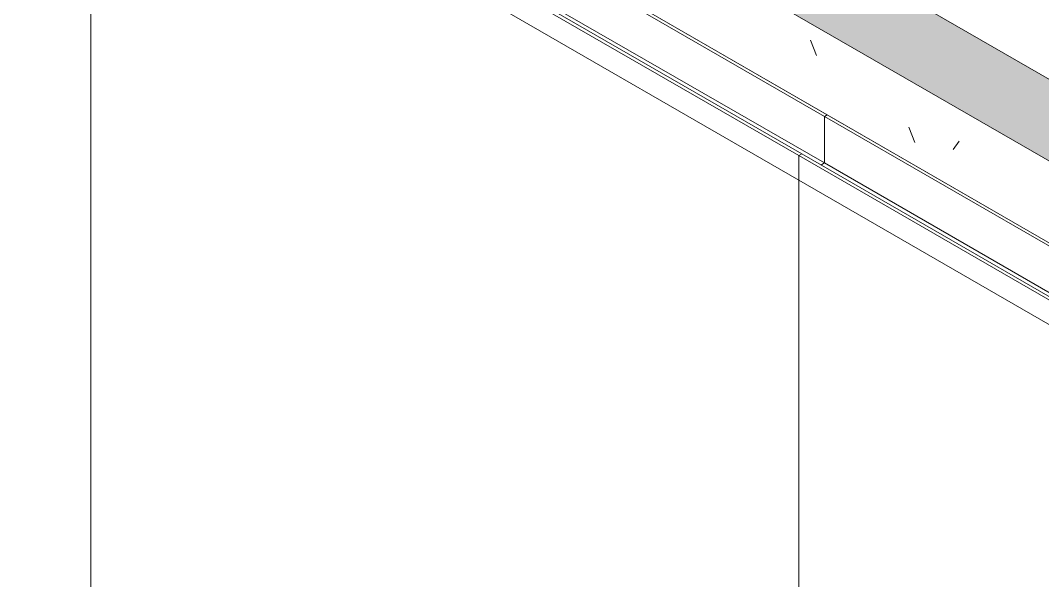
# Model space of a CAD drawing. Header units: millimetres. Extents: x -8593 to 4290, y -4897 to 11072.
# Drawn here: x -6424 to -5913, y 9420 to 9700 of the extents above; entities that cross this region are included whole.
import ezdxf

# ---------------------------------------------------------------- set-up
doc = ezdxf.new("R2010")
doc.units = ezdxf.units.MM
doc.layers.add('I-FURN', color=30, linetype='Continuous', lineweight=9)

msp = doc.modelspace()

# ---------------------------------------------------------------- hatches: boundary and pattern name
at = {"layer": 'I-FURN'}
h = msp.add_hatch(dxfattribs=at)
h.set_pattern_fill('FP_1', color=256, style=0, pattern_type=2)
h.set_pattern_definition([(0, (-6795.318, 7822.987), (203.2, 29.329), [8.382, -144.018, 8.382, -144.018, -812.8]), (0, (-6795.318, 7822.987), (203.2, 29.329), [-304.8, 8.382, -296.418, 8.382, -144.018, -355.6]), (0, (-6795.318, 7822.987), (203.2, 29.329), [-762, 8.382, -93.218, 8.382, -245.618]), (135, (-6719.12, 7837.65), (-145.594, 86.93524), [5.927, -101.836, 5.927, -676.572]), (135, (-6719.12, 7837.65), (-145.594, 86.93524), [-113.69, -101.836, 5.927, -209.599, -359.21]), (135, (-6719.12, 7837.65), (-145.594, 86.93524), [-431.052, 5.927, -101.836, 5.927, -245.52]), (135, (-6719.12, 7837.65), (-145.594, 86.93524), [-544.742, -65.915, 5.927, -173.678]), (225, (-6693.72, 7896.31), (-57.60587, -116.2646), [5.927, -101.836, 5.927, -676.572]), (225, (-6693.72, 7896.31), (-57.60587, -116.2646), [-113.69, -101.836, 5.927, -209.599, -359.21]), (225, (-6693.72, 7896.31), (-57.60587, -116.2646), [-431.052, 5.927, -101.836, 5.927, -245.52]), (225, (-6693.72, 7896.31), (-57.60587, -116.2646), [-544.742, -65.915, 5.927, -173.678])])
h.paths.add_polyline_path([(-7223.12, 8019.74), (-7223.12, 8142.21), (-6608.36, 8497.15), (-6933.62, 8684.94), (-6324.67, 9036.52), (-5999.4, 8848.73), (-4861.38, 9505.76), (-5793.81, 10044.1), (-5793.79, 10035.12), (-5779.2, 10026.63), (-5776.94, 10022.81), (-5776.16, 10017.58), (-5776.94, 10011.46), (-5779.2, 10005.03), (-5783.69, 9997.81), (-5787.16, 9993.77), (-5792.07, 9990.03), (-5797.43, 9988.09), (-5801.43, 9988.14), (-5818.56, 9998.18), (-5821.26, 9999.59), (-5825.49, 10002.03), (-5825.71, 9991.34), (-5827.75, 9987.72), (-5831.88, 9984.43), (-5838.38, 9981.9), (-5844.98, 9980.79), (-5851.31, 9980.79), (-5858.19, 9982.12), (-5864.48, 9985.05), (-5868.06, 9988.12), (-5870.02, 9991.59), (-5870.02, 10088.1), (-5958.95, 10139.45), (-5991.59, 10120.3), (-5992.31, 10113.98), (-5998.62, 10110.34), (-6007.84, 10110.51), (-6008.81, 10111.04), (-6011.67, 10110.97), (-6013.32, 10111.51), (-6016.62, 10113.47), (-6018.95, 10115.73), (-6021.56, 10119.25), (-6022.88, 10121.85), (-6023.88, 10124.61), (-6024.48, 10128.61), (-6024.36, 10130.43), (-6024.03, 10131.68), (-6023.82, 10132.71), (-6022.28, 10135.02), (-6021.31, 10135.47), (-6020.49, 10135.88), (-6020.7, 10136.13), (-5986.95, 10155.61), (-6728.14, 10583.54), (-8135.29, 9771.13), (-7718.09, 9530.26), (-6728.14, 10101.81), (-5667.48, 9489.43), (-7718.09, 8305.51), (-7287.37, 8056.84)])
h.paths.add_polyline_path([(-5847.79, 9646.32), (-5860.83, 9647.33), (-5872.79, 9650.19), (-5883.15, 9654.77), (-6442.01, 9977.48), (-6449.71, 9983.27), (-6454.71, 9990.23), (-6456.41, 9997.7), (-6454.71, 10005.17), (-6449.71, 10012.14), (-6441.76, 10018.12), (-6236.7, 10136.51), (-6226.35, 10141.09), (-6214.29, 10143.98), (-6201.35, 10144.96), (-6188.41, 10143.98), (-6176.35, 10141.09), (-6165.99, 10136.51), (-5607.38, 9813.99), (-5599.43, 9808.01), (-5594.44, 9801.05), (-5592.73, 9793.58), (-5594.44, 9786.11), (-5599.43, 9779.15), (-5607.38, 9773.17), (-5812.44, 9654.77), (-5822.79, 9650.19), (-5834.85, 9647.3), (-5839.7, 9646.93)])
h.paths.add_polyline_path([(-5803.77, 10040.81), (-5803.79, 10049.87), (-5825.36, 10062.32), (-5825.57, 10054.02), (-5826.82, 10053.17), (-5826.66, 10052.57), (-5826.19, 10052.28), (-5824.65, 10052.95), (-5813.75, 10046.57), (-5803.79, 10040.83)])
h.paths.add_polyline_path([(-6014.97, 10133.82), (-6014.52, 10134.84), (-6014.92, 10134.17)])
h.paths.add_polyline_path([(-6014.29, 10135.06), (-6014.55, 10135.16), (-6014.32, 10135.07)])
h.paths.add_polyline_path([(-6002.83, 10141.71), (-6002.69, 10141.78), (-6002.83, 10141.71)])
h = msp.add_hatch(dxfattribs=at)
h.set_pattern_fill('FP_3', color=256, style=0, pattern_type=2)
h.set_pattern_definition([(330, (-4788.215, 10095.467), (143.684, -41.478), [6.844, -117.59, 6.844, -781.239]), (330, (-4788.215, 10095.467), (143.684, -41.478), [-131.278, -117.59, 6.844, -242.024, -414.78]), (330, (-4788.215, 10095.467), (143.684, -41.478), [-497.736, 6.844, -117.59, 6.844, -283.502]), (330, (-4788.215, 10095.467), (143.684, -41.478), [-629.014, -76.112, 6.844, -200.546]), (111.206, (-4734.333, 10085.098), (-102.95035, 182.3835), [8.193, -140.765, -943.402]), (111.206, (-4734.333, 10085.098), (-102.95035, 182.3835), [-148.958, 8.193, -140.765, -794.444]), (111.206, (-4734.333, 10085.098), (-102.95035, 182.3835), [-297.916, 8.193, -289.724, -496.527]), (111.206, (-4734.333, 10085.098), (-102.95035, 182.3835), [-595.833, 8.193, -140.765, -347.569]), (111.206, (-4734.333, 10085.098), (-102.95035, 182.3835), [-744.791, 8.193, -91.113, -248.264]), (111.206, (-4734.333, 10085.098), (-102.95035, 182.3835), [-844.096, 8.193, -240.071]), (234.896, (-4716.373, 10157.684), (-40.7338, -140.906), [5.153, -88.544, -593.415]), (234.896, (-4716.373, 10157.684), (-40.7338, -140.906), [-93.697, 5.153, -88.544, -499.718]), (234.896, (-4716.373, 10157.684), (-40.7338, -140.906), [-187.394, 5.153, -182.241, -312.324]), (234.896, (-4716.373, 10157.684), (-40.7338, -140.906), [-374.788, 5.153, -88.544, -218.626]), (234.896, (-4716.373, 10157.684), (-40.7338, -140.906), [-468.485, 5.153, -57.311, -156.162]), (234.896, (-4716.373, 10157.684), (-40.7338, -140.906), [-530.95, 5.153, -151.008])])
h.paths.add_polyline_path([(-5702.84, 9469.02), (-5667.48, 9489.43), (-6728.14, 10101.81), (-6728.14, 10060.98), (-5738.19, 9489.43)])

# ---------------------------------------------------------------- linework, layer by layer
for p, q in [((-6728.14, 10101.81), (-5667.48, 9489.43)), ((-5702.84, 9469.02), (-6728.14, 10060.98)), ((-5883.15, 9654.77), (-6441.76, 9977.29)), ((-6376, 9856.04), (-6022.45, 9651.92)), ((-6374.59, 9856.86), (-6021.04, 9652.73)), ((-6033.76, 9633.14), (-6387.32, 9837.26)), ((-6388.73, 9836.44), (-6035.18, 9632.32)), ((-6376, 9832.77), (-6022.45, 9628.65)), ((-6388.73, 9195.5), (-6388.73, 9824.2)), ((-6388.73, 9824.2), (-6035.18, 9620.07)), ((-6035.18, 9620.07), (-6388.73, 9824.2)), ((-6388.73, 9824.2), (-6388.73, 9195.5)), ((-6021.04, 9652.73), (-6022.45, 9651.92)), ((-6022.45, 9651.92), (-6021.04, 9652.73)), ((-6022.45, 9651.92), (-6022.45, 9628.65)), ((-6022.45, 9628.65), (-6022.45, 9651.92)), ((-6022.45, 9651.92), (-5704.25, 9468.2)), ((-6021.04, 9652.73), (-5702.84, 9469.02)), ((-6033.76, 9633.14), (-6035.18, 9632.32)), ((-6035.18, 9632.32), (-6033.76, 9633.14)), ((-5726.17, 9455.55), (-6033.76, 9633.14)), ((-6035.18, 9632.32), (-6035.18, 9620.07)), ((-6035.18, 9620.07), (-6035.18, 9632.32)), ((-6035.18, 9632.32), (-5727.59, 9454.73)), ((-6022.45, 9628.65), (-6024.22, 9627.63)), ((-6024.22, 9627.63), (-6022.45, 9628.65)), ((-6022.45, 9628.65), (-5724.4, 9456.57)), ((-6035.18, 9277.14), (-6035.18, 9620.07)), ((-6035.18, 9620.07), (-5738.19, 9448.61)), ((-5738.19, 9448.61), (-6035.18, 9620.07)), ((-6035.18, 9620.07), (-6035.18, 9277.14))]:
    msp.add_line(p, q, dxfattribs=at)

doc.saveas('drawing.dxf')
